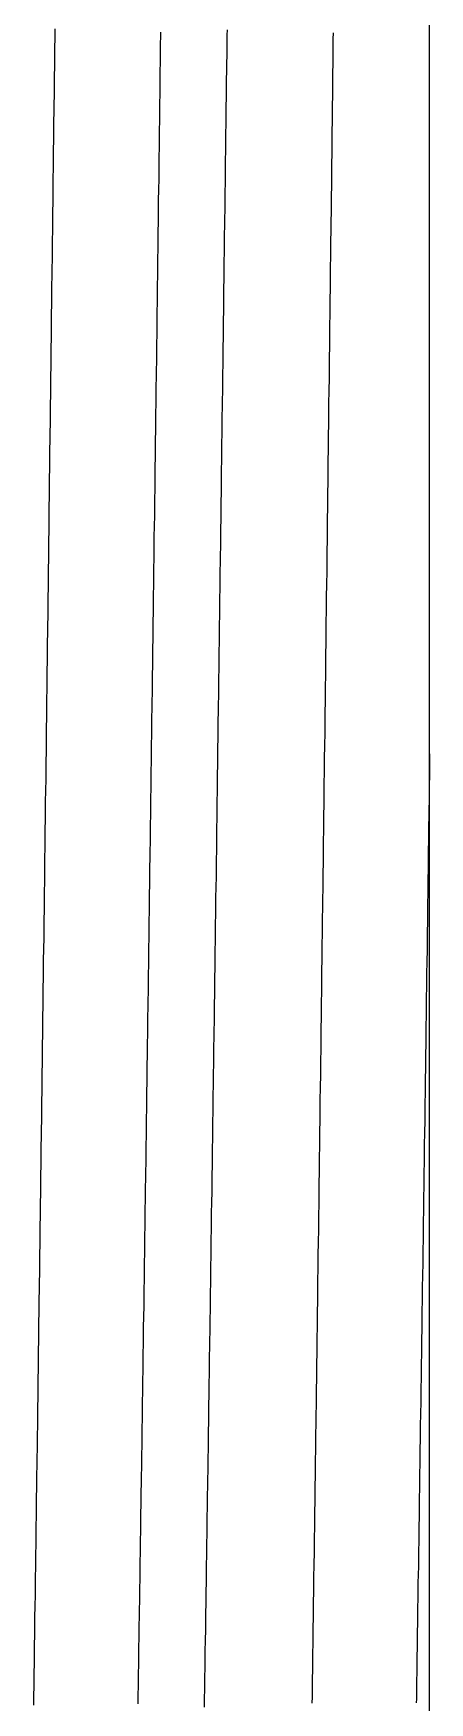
# Model space of a CAD drawing. Header units: millimetres. Extents: x 0 to 3800, y -67 to 2530.
# Drawn here: x 3323.92 to 3326.11, y 943.21 to 952.44 of the extents above; entities that cross this region are included whole.
import ezdxf

# ---------------------------------------------------------------- set-up
doc = ezdxf.new("R2010")
doc.units = ezdxf.units.MM
doc.layers.add('내부선 및 부속', color=4, linetype='Continuous')

msp = doc.modelspace()

# ---------------------------------------------------------------- linework, layer by layer
at = {"layer": '내부선 및 부속', "linetype": 'Continuous'}
msp.add_line((3326.1084, 933.2372), (3326.1084, 975.0352), dxfattribs=at)
at = {"layer": '내부선 및 부속', "linetype": 'Continuous', "flags": 128}
for points in [[(3324.0351, 952.4645), (3324.0351, 952.4335), (3324.0351, 952.4015), (3324.0341, 952.3705), (3324.0341, 952.3395), (3324.0331, 952.3075), (3324.0331, 952.2765), (3324.0331, 952.2455), (3324.0321, 952.2135), (3324.0321, 952.1825), (3324.0321, 952.1515), (3324.0311, 952.1195), (3324.0311, 952.0885), (3324.0301, 952.0575), (3324.0301, 952.0255), (3324.0301, 951.9945), (3324.0291, 951.9635), (3324.0291, 951.9315), (3324.0281, 951.9005), (3324.0281, 951.8695), (3324.0281, 951.8375), (3324.0271, 951.8065), (3324.0271, 951.7755), (3324.0271, 951.7435), (3324.0261, 951.7125), (3324.0261, 951.6815), (3324.0251, 951.6495), (3324.0251, 951.6185), (3324.0251, 951.5875), (3324.0241, 951.5565), (3324.0241, 951.5245), (3324.0241, 951.4935), (3324.0231, 951.4625), (3324.0231, 951.4305), (3324.0221, 951.3995), (3324.0221, 951.3685), (3324.0221, 951.3365), (3324.0211, 951.3055), (3324.0211, 951.2745), (3324.0211, 951.2425), (3324.0201, 951.2115), (3324.0201, 951.1805), (3324.0191, 951.1485), (3324.0191, 951.1175), (3324.0191, 951.0865), (3324.0181, 951.0545), (3324.0181, 951.0235), (3324.0181, 950.9925), (3324.0171, 950.9605), (3324.0171, 950.9295), (3324.0161, 950.8985), (3324.0161, 950.8665), (3324.0161, 950.8355), (3324.0151, 950.8045), (3324.0151, 950.7725), (3324.0151, 950.7415), (3324.0141, 950.7105), (3324.0141, 950.6785), (3324.0131, 950.6475), (3324.0131, 950.6165), (3324.0131, 950.5845), (3324.0121, 950.5535), (3324.0121, 950.5225), (3324.0111, 950.4905), (3324.0111, 950.4595), (3324.0111, 950.4285), (3324.0101, 950.3965), (3324.0101, 950.3655), (3324.0101, 950.3345), (3324.0091, 950.3025), (3324.0091, 950.2715), (3324.0081, 950.2405), (3324.0081, 950.2095), (3324.0081, 950.1775), (3324.0071, 950.1465), (3324.0071, 950.1155), (3324.0071, 950.0835), (3324.0061, 950.0525), (3324.0061, 950.0215), (3324.0051, 949.9895), (3324.0051, 949.9585), (3324.0051, 949.9275), (3324.0041, 949.8955), (3324.0041, 949.8645), (3324.0031, 949.8335), (3324.0031, 949.8015), (3324.0031, 949.7705), (3324.0021, 949.7395), (3324.0021, 949.7075), (3324.0021, 949.6765), (3324.0011, 949.6455), (3324.0011, 949.6135), (3324.0011, 949.6135), (3324.0001, 949.5825), (3324.0001, 949.5515), (3324.0001, 949.5195), (3323.9991, 949.4885), (3323.9991, 949.4575), (3323.9991, 949.4255), (3323.9981, 949.3945), (3323.9981, 949.3635), (3323.9971, 949.3315), (3323.9971, 949.3005), (3323.9971, 949.2695), (3323.9961, 949.2375), (3323.9961, 949.2065), (3323.9951, 949.1755), (3323.9951, 949.1435), (3323.9951, 949.1125), (3323.9941, 949.0815), (3323.9941, 949.0495), (3323.9931, 949.0185), (3323.9931, 948.9875), (3323.9931, 948.9555), (3323.9921, 948.9245), (3323.9921, 948.8935), (3323.9921, 948.8615), (3323.9911, 948.8305), (3323.9911, 948.7995), (3323.9901, 948.7685), (3323.9901, 948.7365), (3323.9901, 948.7055), (3323.9891, 948.6745), (3323.9891, 948.6425), (3323.9881, 948.6115), (3323.9881, 948.5805), (3323.9881, 948.5485), (3323.9871, 948.5175), (3323.9871, 948.4865), (3323.9871, 948.4545), (3323.9861, 948.4235), (3323.9861, 948.3925), (3323.9851, 948.3605), (3323.9851, 948.3295), (3323.9851, 948.2985), (3323.9841, 948.2665), (3323.9841, 948.2355), (3323.9831, 948.2045), (3323.9831, 948.1725), (3323.9831, 948.1415), (3323.9821, 948.1105), (3323.9821, 948.0785), (3323.9811, 948.0475), (3323.9811, 948.0165), (3323.9811, 947.9845), (3323.9801, 947.9535), (3323.9801, 947.9225), (3323.9791, 947.8905), (3323.9791, 947.8595), (3323.9791, 947.8285), (3323.9781, 947.7965), (3323.9781, 947.7655), (3323.9781, 947.7345), (3323.9771, 947.7025), (3323.9771, 947.6715), (3323.9761, 947.6405), (3323.9761, 947.6085), (3323.9761, 947.5775), (3323.9751, 947.5465), (3323.9751, 947.5145), (3323.9741, 947.4835), (3323.9741, 947.4525), (3323.9741, 947.4215), (3323.9731, 947.3895), (3323.9731, 947.3585), (3323.9721, 947.3275), (3323.9721, 947.2955), (3323.9721, 947.2645), (3323.9711, 947.2335), (3323.9711, 947.2015), (3323.9701, 947.1705), (3323.9701, 947.1395), (3323.9701, 947.1075), (3323.9691, 947.0765), (3323.9691, 947.0455), (3323.9681, 947.0135), (3323.9681, 946.9825), (3323.9681, 946.9515), (3323.9671, 946.9195), (3323.9671, 946.8885), (3323.9661, 946.8575), (3323.9661, 946.8255), (3323.9661, 946.7945), (3323.9651, 946.7635), (3323.9651, 946.7315), (3323.9641, 946.7005), (3323.9641, 946.6695), (3323.9641, 946.6375), (3323.9631, 946.6065), (3323.9631, 946.5755), (3323.9621, 946.5435), (3323.9621, 946.5125), (3323.9621, 946.4815), (3323.9621, 946.4815), (3323.9611, 946.4495), (3323.9611, 946.4185), (3323.9601, 946.3875), (3323.9601, 946.3555), (3323.9601, 946.3245), (3323.9591, 946.2935), (3323.9591, 946.2615), (3323.9581, 946.2305), (3323.9581, 946.1995), (3323.9581, 946.1675), (3323.9571, 946.1365), (3323.9571, 946.1055), (3323.9561, 946.0745), (3323.9561, 946.0425), (3323.9561, 946.0115), (3323.9551, 945.9805), (3323.9551, 945.9485), (3323.9541, 945.9175), (3323.9541, 945.8865), (3323.9531, 945.8545), (3323.9531, 945.8235), (3323.9531, 945.7925), (3323.9521, 945.7605), (3323.9521, 945.7295), (3323.9511, 945.6985), (3323.9511, 945.6665), (3323.9511, 945.6355), (3323.9501, 945.6045), (3323.9501, 945.5725), (3323.9491, 945.5415), (3323.9491, 945.5105), (3323.9491, 945.4785), (3323.9481, 945.4475), (3323.9481, 945.4165), (3323.9471, 945.3845), (3323.9471, 945.3535), (3323.9461, 945.3225), (3323.9461, 945.2905), (3323.9461, 945.2595), (3323.9451, 945.2285), (3323.9451, 945.1965), (3323.9441, 945.1655), (3323.9441, 945.1345), (3323.9441, 945.1025), (3323.9431, 945.0715), (3323.9431, 945.0405), (3323.9421, 945.0085), (3323.9421, 944.9775), (3323.9421, 944.9465), (3323.9411, 944.9145), (3323.9411, 944.8835), (3323.9401, 944.8525), (3323.9401, 944.8215), (3323.9391, 944.7895), (3323.9391, 944.7585), (3323.9391, 944.7275), (3323.9381, 944.6955), (3323.9381, 944.6645), (3323.9371, 944.6335), (3323.9371, 944.6015), (3323.9361, 944.5705), (3323.9361, 944.5395), (3323.9361, 944.5075), (3323.9351, 944.4765), (3323.9351, 944.4455), (3323.9341, 944.4135), (3323.9341, 944.3825), (3323.9331, 944.3515), (3323.9331, 944.3195), (3323.9331, 944.2885), (3323.9321, 944.2575), (3323.9321, 944.2255), (3323.9311, 944.1945), (3323.9311, 944.1635), (3323.9311, 944.1315), (3323.9301, 944.1005), (3323.9301, 944.0695), (3323.9291, 944.0375), (3323.9291, 944.0065), (3323.9281, 943.9755), (3323.9281, 943.9435), (3323.9271, 943.9125), (3323.9271, 943.8815), (3323.9271, 943.8495), (3323.9261, 943.8185), (3323.9261, 943.7875), (3323.9251, 943.7555), (3323.9251, 943.7245), (3323.9241, 943.6935), (3323.9241, 943.6615), (3323.9241, 943.6305), (3323.9231, 943.5995), (3323.9231, 943.5675), (3323.9221, 943.5365), (3323.9221, 943.5055), (3323.9211, 943.4745), (3323.9211, 943.4425), (3323.9211, 943.4115), (3323.9201, 943.3805), (3323.9201, 943.3485), (3323.9201, 943.3485), (3323.9191, 943.3175), (3323.9191, 943.2865), (3323.9181, 943.2545), (3323.9181, 943.2235), (3323.9171, 943.1925)], [(3324.6201, 952.4465), (3324.6201, 952.4165), (3324.6191, 952.3875), (3324.6191, 952.3575), (3324.6191, 952.3285), (3324.6181, 952.2985), (3324.6181, 952.2685), (3324.6171, 952.2395), (3324.6171, 952.2095), (3324.6171, 952.1805), (3324.6161, 952.1505), (3324.6161, 952.1215), (3324.6161, 952.0915), (3324.6151, 952.0625), (3324.6151, 952.0325), (3324.6141, 952.0035), (3324.6141, 951.9735), (3324.6141, 951.9445), (3324.6131, 951.9145), (3324.6131, 951.8845), (3324.6131, 951.8555), (3324.6121, 951.8255), (3324.6121, 951.7965), (3324.6111, 951.7665), (3324.6111, 951.7375), (3324.6111, 951.7075), (3324.6101, 951.6785), (3324.6101, 951.6485), (3324.6101, 951.6195), (3324.6091, 951.5895), (3324.6091, 951.5595), (3324.6081, 951.5305), (3324.6081, 951.5005), (3324.6081, 951.4715), (3324.6071, 951.4415), (3324.6071, 951.4125), (3324.6071, 951.3825), (3324.6061, 951.3535), (3324.6061, 951.3235), (3324.6051, 951.2945), (3324.6051, 951.2645), (3324.6051, 951.2345), (3324.6041, 951.2055), (3324.6041, 951.1755), (3324.6041, 951.1465), (3324.6031, 951.1165), (3324.6031, 951.0875), (3324.6021, 951.0575), (3324.6021, 951.0285), (3324.6021, 950.9985), (3324.6011, 950.9695), (3324.6011, 950.9395), (3324.6001, 950.9095), (3324.6001, 950.8805), (3324.6001, 950.8505), (3324.5991, 950.8215), (3324.5991, 950.7915), (3324.5991, 950.7625), (3324.5981, 950.7325), (3324.5981, 950.7035), (3324.5971, 950.6735), (3324.5971, 950.6445), (3324.5971, 950.6145), (3324.5961, 950.5845), (3324.5961, 950.5555), (3324.5961, 950.5255), (3324.5951, 950.4965), (3324.5951, 950.4665), (3324.5941, 950.4375), (3324.5941, 950.4075), (3324.5941, 950.3785), (3324.5931, 950.3485), (3324.5931, 950.3195), (3324.5921, 950.2895), (3324.5921, 950.2605), (3324.5921, 950.2305), (3324.5911, 950.2005), (3324.5911, 950.1715), (3324.5911, 950.1415), (3324.5901, 950.1125), (3324.5901, 950.0825), (3324.5891, 950.0535), (3324.5891, 950.0235), (3324.5891, 949.9945), (3324.5881, 949.9645), (3324.5881, 949.9355), (3324.5881, 949.9055), (3324.5871, 949.8755), (3324.5871, 949.8755), (3324.5871, 949.8465), (3324.5861, 949.8165), (3324.5861, 949.7875), (3324.5861, 949.7575), (3324.5851, 949.7285), (3324.5851, 949.6985), (3324.5841, 949.6695), (3324.5841, 949.6395), (3324.5841, 949.6105), (3324.5831, 949.5805), (3324.5831, 949.5505), (3324.5831, 949.5215), (3324.5821, 949.4915), (3324.5821, 949.4625), (3324.5811, 949.4325), (3324.5811, 949.4035), (3324.5811, 949.3735), (3324.5801, 949.3445), (3324.5801, 949.3145), (3324.5791, 949.2855), (3324.5791, 949.2555), (3324.5791, 949.2255), (3324.5781, 949.1965), (3324.5781, 949.1665), (3324.5781, 949.1375), (3324.5771, 949.1075), (3324.5771, 949.0785), (3324.5761, 949.0485), (3324.5761, 949.0195), (3324.5761, 948.9895), (3324.5751, 948.9605), (3324.5751, 948.9305), (3324.5741, 948.9015), (3324.5741, 948.8715), (3324.5741, 948.8415), (3324.5731, 948.8125), (3324.5731, 948.7825), (3324.5721, 948.7535), (3324.5721, 948.7235), (3324.5721, 948.6945), (3324.5711, 948.6645), (3324.5711, 948.6355), (3324.5711, 948.6055), (3324.5701, 948.5765), (3324.5701, 948.5465), (3324.5691, 948.5165), (3324.5691, 948.4875), (3324.5691, 948.4575), (3324.5681, 948.4285), (3324.5681, 948.3985), (3324.5671, 948.3695), (3324.5671, 948.3395), (3324.5671, 948.3105), (3324.5661, 948.2805), (3324.5661, 948.2515), (3324.5651, 948.2215), (3324.5651, 948.1915), (3324.5651, 948.1625), (3324.5641, 948.1325), (3324.5641, 948.1035), (3324.5631, 948.0735), (3324.5631, 948.0445), (3324.5631, 948.0145), (3324.5621, 947.9855), (3324.5621, 947.9555), (3324.5611, 947.9265), (3324.5611, 947.8965), (3324.5611, 947.8665), (3324.5601, 947.8375), (3324.5601, 947.8075), (3324.5591, 947.7785), (3324.5591, 947.7485), (3324.5591, 947.7195), (3324.5581, 947.6895), (3324.5581, 947.6605), (3324.5581, 947.6305), (3324.5571, 947.6015), (3324.5571, 947.5715), (3324.5561, 947.5415), (3324.5561, 947.5125), (3324.5561, 947.4825), (3324.5551, 947.4535), (3324.5551, 947.4235), (3324.5541, 947.3945), (3324.5541, 947.3645), (3324.5541, 947.3355), (3324.5531, 947.3055), (3324.5531, 947.2765), (3324.5521, 947.2465), (3324.5521, 947.2175), (3324.5521, 947.1875), (3324.5511, 947.1575), (3324.5511, 947.1285), (3324.5501, 947.0985), (3324.5501, 947.0695), (3324.5501, 947.0395), (3324.5491, 947.0105), (3324.5491, 946.9805), (3324.5481, 946.9515), (3324.5481, 946.9215), (3324.5481, 946.9215), (3324.5481, 946.8925), (3324.5471, 946.8625), (3324.5471, 946.8325), (3324.5461, 946.8035), (3324.5461, 946.7735), (3324.5451, 946.7445), (3324.5451, 946.7145), (3324.5451, 946.6855), (3324.5441, 946.6555), (3324.5441, 946.6265), (3324.5431, 946.5965), (3324.5431, 946.5675), (3324.5431, 946.5375), (3324.5421, 946.5075), (3324.5421, 946.4785), (3324.5411, 946.4485), (3324.5411, 946.4195), (3324.5411, 946.3895), (3324.5401, 946.3605), (3324.5401, 946.3305), (3324.5391, 946.3015), (3324.5391, 946.2715), (3324.5391, 946.2425), (3324.5381, 946.2125), (3324.5381, 946.1825), (3324.5371, 946.1535), (3324.5371, 946.1235), (3324.5371, 946.0945), (3324.5361, 946.0645), (3324.5361, 946.0355), (3324.5351, 946.0055), (3324.5351, 945.9765), (3324.5341, 945.9465), (3324.5341, 945.9175), (3324.5341, 945.8875), (3324.5331, 945.8585), (3324.5331, 945.8285), (3324.5321, 945.7985), (3324.5321, 945.7695), (3324.5321, 945.7395), (3324.5311, 945.7105), (3324.5311, 945.6805), (3324.5301, 945.6515), (3324.5301, 945.6215), (3324.5291, 945.5925), (3324.5291, 945.5625), (3324.5291, 945.5335), (3324.5281, 945.5035), (3324.5281, 945.4735), (3324.5271, 945.4445), (3324.5271, 945.4145), (3324.5271, 945.3855), (3324.5261, 945.3555), (3324.5261, 945.3265), (3324.5251, 945.2965), (3324.5251, 945.2675), (3324.5241, 945.2375), (3324.5241, 945.2085), (3324.5241, 945.1785), (3324.5231, 945.1485), (3324.5231, 945.1195), (3324.5221, 945.0895), (3324.5221, 945.0605), (3324.5221, 945.0305), (3324.5211, 945.0015), (3324.5211, 944.9715), (3324.5201, 944.9425), (3324.5201, 944.9125), (3324.5191, 944.8835), (3324.5191, 944.8535), (3324.5191, 944.8245), (3324.5181, 944.7945), (3324.5181, 944.7645), (3324.5171, 944.7355), (3324.5171, 944.7055), (3324.5161, 944.6765), (3324.5161, 944.6465), (3324.5161, 944.6175), (3324.5151, 944.5875), (3324.5151, 944.5585), (3324.5141, 944.5285), (3324.5141, 944.4995), (3324.5131, 944.4695), (3324.5131, 944.4395), (3324.5131, 944.4105), (3324.5121, 944.3805), (3324.5121, 944.3515), (3324.5111, 944.3215), (3324.5111, 944.2925), (3324.5101, 944.2625), (3324.5101, 944.2335), (3324.5091, 944.2035), (3324.5091, 944.1745), (3324.5091, 944.1445), (3324.5081, 944.1145), (3324.5081, 944.0855), (3324.5071, 944.0555), (3324.5071, 944.0265), (3324.5061, 943.9965), (3324.5061, 943.9675), (3324.5061, 943.9675), (3324.5061, 943.9375), (3324.5051, 943.9085), (3324.5051, 943.8785), (3324.5041, 943.8495), (3324.5041, 943.8195), (3324.5031, 943.7895), (3324.5031, 943.7605), (3324.5021, 943.7305), (3324.5021, 943.7015), (3324.5021, 943.6715), (3324.5011, 943.6425), (3324.5011, 943.6125), (3324.5001, 943.5835), (3324.5001, 943.5535), (3324.4991, 943.5245), (3324.4991, 943.4945), (3324.4981, 943.4655), (3324.4981, 943.4355), (3324.4981, 943.4055), (3324.4971, 943.3765), (3324.4971, 943.3465), (3324.4961, 943.3175), (3324.4961, 943.2875), (3324.4951, 943.2585), (3324.4951, 943.2285), (3324.4941, 943.1995)], [(3324.9881, 952.4585), (3324.9871, 952.4285), (3324.9871, 952.3995), (3324.9861, 952.3695), (3324.9861, 952.3395), (3324.9861, 952.3105), (3324.9851, 952.2805), (3324.9851, 952.2515), (3324.9851, 952.2215), (3324.9841, 952.1925), (3324.9841, 952.1625), (3324.9831, 952.1335), (3324.9831, 952.1035), (3324.9831, 952.0745), (3324.9821, 952.0445), (3324.9821, 952.0145), (3324.9811, 951.9855), (3324.9811, 951.9555), (3324.9811, 951.9265), (3324.9801, 951.8965), (3324.9801, 951.8675), (3324.9801, 951.8375), (3324.9791, 951.8085), (3324.9791, 951.7785), (3324.9781, 951.7495), (3324.9781, 951.7195), (3324.9781, 951.6895), (3324.9771, 951.6605), (3324.9771, 951.6305), (3324.9771, 951.6015), (3324.9761, 951.5715), (3324.9761, 951.5425), (3324.9751, 951.5125), (3324.9751, 951.4835), (3324.9751, 951.4535), (3324.9741, 951.4245), (3324.9741, 951.3945), (3324.9741, 951.3645), (3324.9731, 951.3355), (3324.9731, 951.3055), (3324.9721, 951.2765), (3324.9721, 951.2465), (3324.9721, 951.2175), (3324.9711, 951.1875), (3324.9711, 951.1585), (3324.9711, 951.1285), (3324.9701, 951.0995), (3324.9701, 951.0695), (3324.9691, 951.0395), (3324.9691, 951.0105), (3324.9691, 950.9805), (3324.9681, 950.9515), (3324.9681, 950.9215), (3324.9681, 950.8925), (3324.9671, 950.8625), (3324.9671, 950.8335), (3324.9661, 950.8035), (3324.9661, 950.7745), (3324.9661, 950.7445), (3324.9651, 950.7155), (3324.9651, 950.6855), (3324.9641, 950.6555), (3324.9641, 950.6265), (3324.9641, 950.5965), (3324.9631, 950.5675), (3324.9631, 950.5375), (3324.9631, 950.5085), (3324.9621, 950.4785), (3324.9621, 950.4495), (3324.9611, 950.4195), (3324.9611, 950.3905), (3324.9611, 950.3605), (3324.9601, 950.3305), (3324.9601, 950.3015), (3324.9601, 950.2715), (3324.9591, 950.2425), (3324.9591, 950.2125), (3324.9581, 950.1835), (3324.9581, 950.1535), (3324.9581, 950.1245), (3324.9571, 950.0945), (3324.9571, 950.0655), (3324.9561, 950.0355), (3324.9561, 950.0055), (3324.9561, 949.9765), (3324.9551, 949.9465), (3324.9551, 949.9175), (3324.9551, 949.8875), (3324.9541, 949.8585), (3324.9541, 949.8585), (3324.9541, 949.8285), (3324.9531, 949.7995), (3324.9531, 949.7695), (3324.9531, 949.7405), (3324.9521, 949.7105), (3324.9521, 949.6805), (3324.9511, 949.6515), (3324.9511, 949.6215), (3324.9511, 949.5925), (3324.9501, 949.5625), (3324.9501, 949.5335), (3324.9501, 949.5035), (3324.9491, 949.4745), (3324.9491, 949.4445), (3324.9481, 949.4155), (3324.9481, 949.3855), (3324.9481, 949.3565), (3324.9471, 949.3265), (3324.9471, 949.2965), (3324.9461, 949.2675), (3324.9461, 949.2375), (3324.9461, 949.2085), (3324.9451, 949.1785), (3324.9451, 949.1495), (3324.9451, 949.1195), (3324.9441, 949.0905), (3324.9441, 949.0605), (3324.9431, 949.0315), (3324.9431, 949.0015), (3324.9431, 948.9715), (3324.9421, 948.9425), (3324.9421, 948.9125), (3324.9411, 948.8835), (3324.9411, 948.8535), (3324.9411, 948.8245), (3324.9401, 948.7945), (3324.9401, 948.7655), (3324.9391, 948.7355), (3324.9391, 948.7065), (3324.9391, 948.6765), (3324.9381, 948.6465), (3324.9381, 948.6175), (3324.9381, 948.5875), (3324.9371, 948.5585), (3324.9371, 948.5285), (3324.9361, 948.4995), (3324.9361, 948.4695), (3324.9361, 948.4405), (3324.9351, 948.4105), (3324.9351, 948.3815), (3324.9341, 948.3515), (3324.9341, 948.3215), (3324.9341, 948.2925), (3324.9331, 948.2625), (3324.9331, 948.2335), (3324.9321, 948.2035), (3324.9321, 948.1745), (3324.9321, 948.1445), (3324.9311, 948.1155), (3324.9311, 948.0855), (3324.9301, 948.0565), (3324.9301, 948.0265), (3324.9301, 947.9965), (3324.9291, 947.9675), (3324.9291, 947.9375), (3324.9291, 947.9085), (3324.9281, 947.8785), (3324.9281, 947.8495), (3324.9271, 947.8195), (3324.9271, 947.7905), (3324.9271, 947.7605), (3324.9261, 947.7315), (3324.9261, 947.7015), (3324.9251, 947.6725), (3324.9251, 947.6425), (3324.9251, 947.6125), (3324.9241, 947.5835), (3324.9241, 947.5535), (3324.9231, 947.5245), (3324.9231, 947.4945), (3324.9231, 947.4655), (3324.9221, 947.4355), (3324.9221, 947.4065), (3324.9211, 947.3765), (3324.9211, 947.3475), (3324.9211, 947.3175), (3324.9201, 947.2875), (3324.9201, 947.2585), (3324.9191, 947.2285), (3324.9191, 947.1995), (3324.9191, 947.1695), (3324.9181, 947.1405), (3324.9181, 947.1105), (3324.9171, 947.0815), (3324.9171, 947.0515), (3324.9171, 947.0225), (3324.9161, 946.9925), (3324.9161, 946.9625), (3324.9151, 946.9335), (3324.9151, 946.9035), (3324.9151, 946.9035), (3324.9151, 946.8745), (3324.9141, 946.8445), (3324.9141, 946.8155), (3324.9131, 946.7855), (3324.9131, 946.7565), (3324.9131, 946.7265), (3324.9121, 946.6975), (3324.9121, 946.6675), (3324.9111, 946.6375), (3324.9111, 946.6085), (3324.9101, 946.5785), (3324.9101, 946.5495), (3324.9101, 946.5195), (3324.9091, 946.4905), (3324.9091, 946.4605), (3324.9081, 946.4315), (3324.9081, 946.4015), (3324.9081, 946.3725), (3324.9071, 946.3425), (3324.9071, 946.3135), (3324.9061, 946.2835), (3324.9061, 946.2535), (3324.9061, 946.2245), (3324.9051, 946.1945), (3324.9051, 946.1655), (3324.9041, 946.1355), (3324.9041, 946.1065), (3324.9041, 946.0765), (3324.9031, 946.0475), (3324.9031, 946.0175), (3324.9021, 945.9885), (3324.9021, 945.9585), (3324.9011, 945.9285), (3324.9011, 945.8995), (3324.9011, 945.8695), (3324.9001, 945.8405), (3324.9001, 945.8105), (3324.8991, 945.7815), (3324.8991, 945.7515), (3324.8991, 945.7225), (3324.8981, 945.6925), (3324.8981, 945.6635), (3324.8971, 945.6335), (3324.8971, 945.6035), (3324.8971, 945.5745), (3324.8961, 945.5445), (3324.8961, 945.5155), (3324.8951, 945.4855), (3324.8951, 945.4565), (3324.8941, 945.4265), (3324.8941, 945.3975), (3324.8941, 945.3675), (3324.8931, 945.3385), (3324.8931, 945.3085), (3324.8921, 945.2785), (3324.8921, 945.2495), (3324.8911, 945.2195), (3324.8911, 945.1905), (3324.8911, 945.1605), (3324.8901, 945.1315), (3324.8901, 945.1015), (3324.8891, 945.0725), (3324.8891, 945.0425), (3324.8891, 945.0135), (3324.8881, 944.9835), (3324.8881, 944.9545), (3324.8871, 944.9245), (3324.8871, 944.8945), (3324.8861, 944.8655), (3324.8861, 944.8355), (3324.8861, 944.8065), (3324.8851, 944.7765), (3324.8851, 944.7475), (3324.8841, 944.7175), (3324.8841, 944.6885), (3324.8831, 944.6585), (3324.8831, 944.6295), (3324.8831, 944.5995), (3324.8821, 944.5695), (3324.8821, 944.5405), (3324.8811, 944.5105), (3324.8811, 944.4815), (3324.8801, 944.4515), (3324.8801, 944.4225), (3324.8801, 944.3925), (3324.8791, 944.3635), (3324.8791, 944.3335), (3324.8781, 944.3045), (3324.8781, 944.2745), (3324.8771, 944.2445), (3324.8771, 944.2155), (3324.8761, 944.1855), (3324.8761, 944.1565), (3324.8761, 944.1265), (3324.8751, 944.0975), (3324.8751, 944.0675), (3324.8741, 944.0385), (3324.8741, 944.0085), (3324.8731, 943.9795), (3324.8731, 943.9495), (3324.8731, 943.9495), (3324.8731, 943.9205), (3324.8721, 943.8905), (3324.8721, 943.8605), (3324.8711, 943.8315), (3324.8711, 943.8015), (3324.8701, 943.7725), (3324.8701, 943.7425), (3324.8691, 943.7135), (3324.8691, 943.6835), (3324.8691, 943.6545), (3324.8681, 943.6245), (3324.8681, 943.5955), (3324.8671, 943.5655), (3324.8671, 943.5355), (3324.8661, 943.5065), (3324.8661, 943.4765), (3324.8651, 943.4475), (3324.8651, 943.4175), (3324.8651, 943.3885), (3324.8641, 943.3585), (3324.8641, 943.3295), (3324.8631, 943.2995), (3324.8631, 943.2705), (3324.8621, 943.2405), (3324.8621, 943.2105), (3324.8611, 943.1815)], [(3325.5751, 952.4415), (3325.5741, 952.4065), (3325.5741, 952.3705), (3325.5741, 952.3345), (3325.5731, 952.2995), (3325.5731, 952.2635), (3325.5721, 952.2275), (3325.5721, 952.1915), (3325.5711, 952.1565), (3325.5711, 952.1205), (3325.5711, 952.0845), (3325.5701, 952.0495), (3325.5701, 952.0135), (3325.5691, 951.9775), (3325.5691, 951.9425), (3325.5681, 951.9065), (3325.5681, 951.8705), (3325.5681, 951.8355), (3325.5671, 951.7995), (3325.5671, 951.7635), (3325.5661, 951.7285), (3325.5661, 951.6925), (3325.5651, 951.6565), (3325.5651, 951.6215), (3325.5651, 951.5855), (3325.5641, 951.5495), (3325.5641, 951.5145), (3325.5631, 951.4785), (3325.5631, 951.4425), (3325.5621, 951.4075), (3325.5621, 951.3715), (3325.5621, 951.3355), (3325.5611, 951.3005), (3325.5611, 951.2645), (3325.5601, 951.2285), (3325.5601, 951.1935), (3325.5591, 951.1575), (3325.5591, 951.1215), (3325.5591, 951.0865), (3325.5581, 951.0505), (3325.5581, 951.0145), (3325.5571, 950.9795), (3325.5571, 950.9435), (3325.5561, 950.9075), (3325.5561, 950.8725), (3325.5551, 950.8365), (3325.5551, 950.8005), (3325.5551, 950.7655), (3325.5541, 950.7295), (3325.5541, 950.6935), (3325.5531, 950.6585), (3325.5531, 950.6225), (3325.5521, 950.5865), (3325.5521, 950.5515), (3325.5521, 950.5155), (3325.5511, 950.4795), (3325.5511, 950.4445), (3325.5501, 950.4085), (3325.5501, 950.3725), (3325.5491, 950.3365), (3325.5491, 950.3015), (3325.5491, 950.2655), (3325.5481, 950.2295), (3325.5481, 950.1945), (3325.5471, 950.1585), (3325.5471, 950.1225), (3325.5461, 950.0875), (3325.5461, 950.0515), (3325.5461, 950.0155), (3325.5451, 949.9805), (3325.5451, 949.9445), (3325.5441, 949.9085), (3325.5441, 949.8735), (3325.5431, 949.8375), (3325.5431, 949.8015), (3325.5421, 949.7665), (3325.5421, 949.7305), (3325.5421, 949.6945), (3325.5421, 949.6945), (3325.5411, 949.6595), (3325.5411, 949.6235), (3325.5401, 949.5875), (3325.5401, 949.5525), (3325.5391, 949.5165), (3325.5391, 949.4805), (3325.5391, 949.4455), (3325.5381, 949.4095), (3325.5381, 949.3735), (3325.5371, 949.3385), (3325.5371, 949.3025), (3325.5361, 949.2665), (3325.5361, 949.2315), (3325.5351, 949.1955), (3325.5351, 949.1595), (3325.5351, 949.1245), (3325.5341, 949.0885), (3325.5341, 949.0525), (3325.5331, 949.0175), (3325.5331, 948.9815), (3325.5321, 948.9455), (3325.5321, 948.9105), (3325.5321, 948.8745), (3325.5311, 948.8385), (3325.5311, 948.8035), (3325.5301, 948.7675), (3325.5301, 948.7315), (3325.5291, 948.6965), (3325.5291, 948.6605), (3325.5281, 948.6245), (3325.5281, 948.5895), (3325.5281, 948.5535), (3325.5271, 948.5175), (3325.5271, 948.4815), (3325.5261, 948.4465), (3325.5261, 948.4105), (3325.5251, 948.3745), (3325.5251, 948.3395), (3325.5241, 948.3035), (3325.5241, 948.2675), (3325.5241, 948.2325), (3325.5231, 948.1965), (3325.5231, 948.1605), (3325.5221, 948.1255), (3325.5221, 948.0895), (3325.5211, 948.0535), (3325.5211, 948.0185), (3325.5201, 947.9825), (3325.5201, 947.9465), (3325.5201, 947.9115), (3325.5191, 947.8755), (3325.5191, 947.8395), (3325.5181, 947.8045), (3325.5181, 947.7685), (3325.5171, 947.7325), (3325.5171, 947.6975), (3325.5161, 947.6615), (3325.5161, 947.6255), (3325.5161, 947.5905), (3325.5151, 947.5545), (3325.5151, 947.5185), (3325.5141, 947.4835), (3325.5141, 947.4475), (3325.5131, 947.4115), (3325.5131, 947.3765), (3325.5121, 947.3405), (3325.5121, 947.3045), (3325.5111, 947.2695), (3325.5111, 947.2335), (3325.5111, 947.1975), (3325.5101, 947.1625), (3325.5101, 947.1265), (3325.5091, 947.0905), (3325.5091, 947.0555), (3325.5081, 947.0195), (3325.5081, 946.9835), (3325.5071, 946.9485), (3325.5071, 946.9125), (3325.5061, 946.8765), (3325.5061, 946.8415), (3325.5061, 946.8055), (3325.5051, 946.7695), (3325.5051, 946.7345), (3325.5041, 946.6985), (3325.5041, 946.6625), (3325.5031, 946.6265), (3325.5031, 946.5915), (3325.5021, 946.5555), (3325.5021, 946.5195), (3325.5011, 946.4845), (3325.5011, 946.4485), (3325.5011, 946.4125), (3325.5001, 946.3775), (3325.5001, 946.3415), (3325.4991, 946.3055), (3325.4991, 946.2705), (3325.4981, 946.2345), (3325.4981, 946.1985), (3325.4971, 946.1635), (3325.4971, 946.1275), (3325.4971, 946.1275), (3325.4961, 946.0915), (3325.4961, 946.0565), (3325.4951, 946.0205), (3325.4951, 945.9845), (3325.4951, 945.9495), (3325.4941, 945.9135), (3325.4941, 945.8775), (3325.4931, 945.8425), (3325.4931, 945.8065), (3325.4921, 945.7705), (3325.4921, 945.7355), (3325.4911, 945.6995), (3325.4911, 945.6635), (3325.4901, 945.6285), (3325.4901, 945.5925), (3325.4891, 945.5565), (3325.4891, 945.5215), (3325.4881, 945.4855), (3325.4881, 945.4495), (3325.4881, 945.4145), (3325.4871, 945.3785), (3325.4871, 945.3425), (3325.4861, 945.3075), (3325.4861, 945.2715), (3325.4851, 945.2355), (3325.4851, 945.2005), (3325.4841, 945.1645), (3325.4841, 945.1285), (3325.4831, 945.0935), (3325.4831, 945.0575), (3325.4821, 945.0215), (3325.4821, 944.9865), (3325.4811, 944.9505), (3325.4811, 944.9145), (3325.4801, 944.8795), (3325.4801, 944.8435), (3325.4791, 944.8075), (3325.4791, 944.7725), (3325.4791, 944.7365), (3325.4781, 944.7005), (3325.4781, 944.6645), (3325.4771, 944.6295), (3325.4771, 944.5935), (3325.4761, 944.5575), (3325.4761, 944.5225), (3325.4751, 944.4865), (3325.4751, 944.4505), (3325.4741, 944.4155), (3325.4741, 944.3795), (3325.4731, 944.3435), (3325.4731, 944.3085), (3325.4721, 944.2725), (3325.4721, 944.2365), (3325.4711, 944.2015), (3325.4711, 944.1655), (3325.4701, 944.1295), (3325.4701, 944.0945), (3325.4691, 944.0585), (3325.4691, 944.0225), (3325.4681, 943.9875), (3325.4681, 943.9515), (3325.4671, 943.9155), (3325.4671, 943.8805), (3325.4661, 943.8445), (3325.4661, 943.8085), (3325.4651, 943.7735), (3325.4651, 943.7375), (3325.4641, 943.7015), (3325.4641, 943.6665), (3325.4631, 943.6305), (3325.4631, 943.5945), (3325.4621, 943.5595), (3325.4621, 943.5235), (3325.4611, 943.4875), (3325.4611, 943.4525), (3325.4601, 943.4165), (3325.4601, 943.3805), (3325.4591, 943.3455), (3325.4591, 943.3095), (3325.4581, 943.2735), (3325.4581, 943.2385), (3325.4571, 943.2025)], [(3326.1081, 948.4535), (3326.1081, 948.4305), (3326.1081, 948.4085), (3326.1071, 948.3855), (3326.1071, 948.3635), (3326.1071, 948.3405), (3326.1071, 948.3185), (3326.1061, 948.2955), (3326.1061, 948.2725), (3326.1061, 948.2505), (3326.1051, 948.2275), (3326.1051, 948.2055), (3326.1051, 948.1825), (3326.1041, 948.1605), (3326.1041, 948.1375), (3326.1041, 948.1155), (3326.1041, 948.0925), (3326.1031, 948.0705), (3326.1031, 948.0475), (3326.1031, 948.0255), (3326.1021, 948.0025), (3326.1021, 947.9805), (3326.1021, 947.9575), (3326.1011, 947.9355), (3326.1011, 947.9125), (3326.1011, 947.8905), (3326.1011, 947.8675), (3326.1001, 947.8445), (3326.1001, 947.8225), (3326.1001, 947.7995), (3326.0991, 947.7775), (3326.0991, 947.7545), (3326.0991, 947.7325), (3326.0981, 947.7095), (3326.0981, 947.6875), (3326.0981, 947.6645), (3326.0971, 947.6425), (3326.0971, 947.6195), (3326.0971, 947.5975), (3326.0971, 947.5745), (3326.0961, 947.5525), (3326.0961, 947.5295), (3326.0961, 947.5075), (3326.0951, 947.4845), (3326.0951, 947.4615), (3326.0951, 947.4395), (3326.0941, 947.4165), (3326.0941, 947.3945), (3326.0941, 947.3715), (3326.0941, 947.3495), (3326.0931, 947.3265), (3326.0931, 947.3045), (3326.0931, 947.2815), (3326.0921, 947.2595), (3326.0921, 947.2365), (3326.0921, 947.2145), (3326.0911, 947.1915), (3326.0911, 947.1695), (3326.0911, 947.1465), (3326.0901, 947.1245), (3326.0901, 947.1015), (3326.0901, 947.0795), (3326.0901, 947.0565), (3326.0891, 947.0335), (3326.0891, 947.0115), (3326.0891, 946.9885), (3326.0881, 946.9665), (3326.0881, 946.9435), (3326.0881, 946.9215), (3326.0871, 946.8985), (3326.0871, 946.8765), (3326.0871, 946.8535), (3326.0871, 946.8315), (3326.0861, 946.8085), (3326.0861, 946.7865), (3326.0861, 946.7635), (3326.0851, 946.7415), (3326.0851, 946.7185), (3326.0851, 946.6965), (3326.0841, 946.6735), (3326.0841, 946.6515), (3326.0841, 946.6285), (3326.0831, 946.6055), (3326.0831, 946.5835), (3326.0831, 946.5605), (3326.0821, 946.5385), (3326.0821, 946.5155), (3326.0821, 946.4935), (3326.0821, 946.4705), (3326.0811, 946.4485), (3326.0811, 946.4255), (3326.0811, 946.4035), (3326.0801, 946.3805), (3326.0801, 946.3585), (3326.0801, 946.3355), (3326.0791, 946.3135), (3326.0791, 946.2905), (3326.0791, 946.2685), (3326.0781, 946.2455), (3326.0781, 946.2225), (3326.0781, 946.2005), (3326.0781, 946.2005), (3326.0781, 946.1775), (3326.0771, 946.1555), (3326.0771, 946.1325), (3326.0771, 946.1105), (3326.0761, 946.0875), (3326.0761, 946.0655), (3326.0761, 946.0425), (3326.0751, 946.0205), (3326.0751, 945.9975), (3326.0751, 945.9755), (3326.0741, 945.9525), (3326.0741, 945.9305), (3326.0741, 945.9075), (3326.0731, 945.8855), (3326.0731, 945.8625), (3326.0731, 945.8405), (3326.0721, 945.8175), (3326.0721, 945.7945), (3326.0721, 945.7725), (3326.0721, 945.7495), (3326.0711, 945.7275), (3326.0711, 945.7045), (3326.0711, 945.6825), (3326.0701, 945.6595), (3326.0701, 945.6375), (3326.0701, 945.6145), (3326.0691, 945.5925), (3326.0691, 945.5695), (3326.0691, 945.5475), (3326.0681, 945.5245), (3326.0681, 945.5025), (3326.0681, 945.4795), (3326.0671, 945.4575), (3326.0671, 945.4345), (3326.0671, 945.4125), (3326.0661, 945.3895), (3326.0661, 945.3665), (3326.0661, 945.3445), (3326.0651, 945.3215), (3326.0651, 945.2995), (3326.0651, 945.2765), (3326.0651, 945.2545), (3326.0641, 945.2315), (3326.0641, 945.2095), (3326.0641, 945.1865), (3326.0631, 945.1645), (3326.0631, 945.1415), (3326.0631, 945.1195), (3326.0621, 945.0965), (3326.0621, 945.0745), (3326.0621, 945.0515), (3326.0611, 945.0295), (3326.0611, 945.0065), (3326.0611, 944.9835), (3326.0601, 944.9615), (3326.0601, 944.9385), (3326.0601, 944.9165), (3326.0591, 944.8935), (3326.0591, 944.8715), (3326.0591, 944.8485), (3326.0581, 944.8265), (3326.0581, 944.8035), (3326.0581, 944.7815), (3326.0571, 944.7585), (3326.0571, 944.7365), (3326.0571, 944.7135), (3326.0561, 944.6915), (3326.0561, 944.6685), (3326.0561, 944.6465), (3326.0551, 944.6235), (3326.0551, 944.6015), (3326.0551, 944.5785), (3326.0541, 944.5555), (3326.0541, 944.5335), (3326.0541, 944.5105), (3326.0531, 944.4885), (3326.0531, 944.4655), (3326.0531, 944.4435), (3326.0521, 944.4205), (3326.0521, 944.3985), (3326.0521, 944.3755), (3326.0511, 944.3535), (3326.0511, 944.3305), (3326.0511, 944.3085), (3326.0511, 944.2855), (3326.0501, 944.2635), (3326.0501, 944.2405), (3326.0501, 944.2185), (3326.0491, 944.1955), (3326.0491, 944.1735), (3326.0491, 944.1505), (3326.0481, 944.1275), (3326.0481, 944.1055), (3326.0481, 944.0825), (3326.0471, 944.0605), (3326.0471, 944.0375), (3326.0471, 944.0155), (3326.0461, 943.9925), (3326.0461, 943.9705), (3326.0461, 943.9475), (3326.0461, 943.9475), (3326.0451, 943.9255), (3326.0451, 943.9025), (3326.0441, 943.8805), (3326.0441, 943.8575), (3326.0441, 943.8355), (3326.0431, 943.8125), (3326.0431, 943.7905), (3326.0431, 943.7675), (3326.0421, 943.7455), (3326.0421, 943.7225), (3326.0421, 943.6995), (3326.0411, 943.6775), (3326.0411, 943.6545), (3326.0411, 943.6325), (3326.0401, 943.6095), (3326.0401, 943.5875), (3326.0401, 943.5645), (3326.0391, 943.5425), (3326.0391, 943.5195), (3326.0391, 943.4975), (3326.0381, 943.4745), (3326.0381, 943.4525), (3326.0381, 943.4295), (3326.0371, 943.4075), (3326.0371, 943.3845), (3326.0371, 943.3625), (3326.0361, 943.3395), (3326.0361, 943.3175), (3326.0361, 943.2945), (3326.0351, 943.2715), (3326.0351, 943.2495), (3326.0351, 943.2265), (3326.0341, 943.2045)]]:
    msp.add_lwpolyline(points, dxfattribs=at)

doc.saveas('drawing.dxf')
